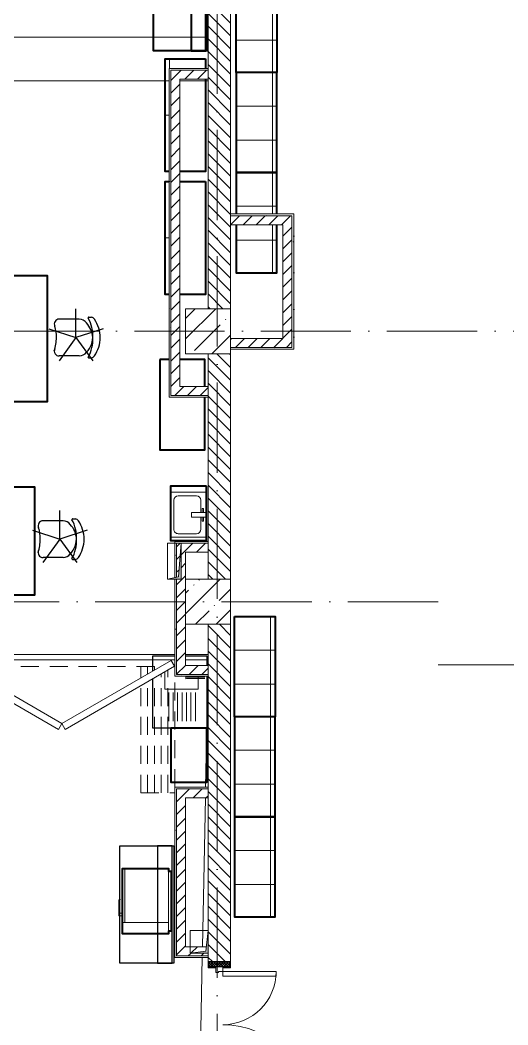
# Model space of a CAD drawing. Header units: millimetres. Extents: x -6467 to 105918, y -7090 to 92481.
# Drawn here: x 3266 to 8675, y 18789 to 29931 of the extents above; entities that cross this region are included whole.
import ezdxf

# ---------------------------------------------------------------- set-up
doc = ezdxf.new("R2010")
doc.units = ezdxf.units.MM
for name, pattern in [('200_ШТРИХ__ш1_п0_6_', [320, 200, -120]), ('50_200_ШТРИХ_1Т_ш5_п1_п1_', [1400, 1000, -200, 0, -200]), ('IMPORT-200_ШТРИХ__ш1_п0_6_ _4_', [128000, 80000, -48000]), ('IMPORT-200_ШТРИХ_ш1п0_6_ _3_', [128000, 80000, -48000])]:
    doc.linetypes.add(name, pattern=pattern)
for name, color, linetype, lineweight in [('A-DOOR', 7, 'Continuous', 9), ('A-DOOR-2', 7, 'Continuous', 5), ('A-DOOR-3', 7, '200_ШТРИХ__ш1_п0_6_', 5), ('A-DOOR-FRAM', 7, 'Continuous', 9), ('A-DOOR-FRAM-2', 7, 'Continuous', 5), ('A-WALL', 7, 'Continuous', 5), ('A-WALL-FNSH-1', 7, 'Continuous', 5), ('I-WALL', 7, 'Continuous', 5), ('S-COLS', 7, 'Continuous', 9), ('S-COLS-1', 7, 'Continuous', 5)]:
    doc.layers.add(name, color=color, linetype=linetype, lineweight=lineweight)
for name, color, linetype, lineweight, true_color in [('A-GENM-1', 7, 'Continuous', 9, 0xaaaaaa), ('I-WALL-1', 7, 'Continuous', 5, 0x787878), ('M-EQPM-1', 7, 'Continuous', 9, 0xaaaaaa), ('M-EQPM-2', 7, 'Continuous', 9, 0xe2e2e2), ('P-SANR-FIXT-1', 7, 'Continuous', 9, 0xaaaaaa), ('мебель 2 этаж-1', 7, 'Continuous', 40, 0xaaaaaa), ('Оси-3', 7, '50_200_ШТРИХ_1Т_ш5_п1_п1_', 9, 0xaaaaaa), ('ТХ_функционал-15', 7, 'IMPORT-200_ШТРИХ__ш1_п0_6_ _4_', 30, 0xaaaaaa), ('ТХ_функционал-2', 7, 'Continuous', 40, 0xaaaaaa), ('ТХ_функционал-4', 7, 'Continuous', 20, 0xaaaaaa), ('ТХ_функционал-7', 7, 'IMPORT-200_ШТРИХ_ш1п0_6_ _3_', 20, 0xaaaaaa), ('ТХ_функционал-9', 7, 'Continuous', 30, 0xaaaaaa)]:
    doc.layers.add(name, color=color, linetype=linetype, lineweight=lineweight, true_color=true_color)
pattern_1 = [(45, (0, 0), (-70.71068, 70.71068), [])]
pattern_2 = [(0, (0, 0), (406.4, 101.6), [6.706, -298.094, 6.706, -298.094, -1625.6]), (0, (0, 0), (406.4, 101.6), [-609.6, 6.706, -602.894, 6.706, -298.094, -711.2]), (0, (0, 0), (406.4, 101.6), [-1524, 6.706, -196.494, 6.706, -501.294]), (120, (152.4, 50.8), (-291.18818, 301.15272), [6.706, -298.094, 6.706, -298.094, -1625.6]), (120, (152.4, 50.8), (-291.18818, 301.15272), [-609.6, 6.706, -602.894, 6.706, -298.094, -711.2]), (120, (152.4, 50.8), (-291.18818, 301.15272), [-1524, 6.706, -196.494, 6.706, -501.294]), (240, (203.2, 254), (-115.21182, -402.75272), [6.706, -298.094, 6.706, -298.094, -1625.6]), (240, (203.2, 254), (-115.21182, -402.75272), [-609.6, 6.706, -602.894, 6.706, -298.094, -711.2]), (240, (203.2, 254), (-115.21182, -402.75272), [-1524, 6.706, -196.494, 6.706, -501.294])]

# ---------------------------------------------------------------- blocks, each defined once
blk = doc.blocks.new('BSC_Колонна _Прямоугольная - 500х500-V61-АИ_План этажа Радиаторы_2')
at = {"layer": 'S-COLS-1'}
h = blk.add_hatch(dxfattribs=at)
h.set_pattern_fill('FP_89', color=256, style=0, pattern_type=2)
h.set_pattern_definition([(45, (-5350, -26481.04), (-228.0985, 228.0985), []), (45, (-5121.9, -26481.04), (-228.0985, 228.0985), [403.225, -80.645, 6.706, -73.939])])
h.paths.add_polyline_path([(-250, -250), (250, -250), (250, 250), (-250, 250)])
for p, q in [((250, 250), (-250, 250)), ((-250, 250), (-250, -250)), ((250, -250), (250, 250)), ((-250, -250), (250, -250))]:
    blk.add_line(p, q, dxfattribs=at)
blk = doc.blocks.new('SND_2D_Раковина1 - 400х300-17910372-АИ_План этажа Радиаторы_2')
at = {"layer": 'P-SANR-FIXT-1'}
for p, q in [((-250, -220), (-250, 180)), ((-250, 180), (250, 180)), ((-160, 120), (-25, 120)), ((-70, 150), (-25, 150)), ((-70, 135), (-70, 150)), ((-25, 135), (-70, 135)), ((-25, 180), (-25, 15)), ((25, 15), (25, 180)), ((70, 150), (25, 150)), ((25, 135), (70, 135)), ((25, 120), (160, 120)), ((70, 135), (70, 150)), ((250, 180), (250, -220)), ((-210, -130), (-210, 70)), ((-25, 15), (25, 15)), ((210, 70), (210, -130)), ((250, -220), (-250, -220)), ((160, -180), (-160, -180))]:
    blk.add_line(p, q, dxfattribs=at)
for centre, start, end in [((-160, 70), 90, 180), ((160, 70), 0, 90), ((-160, -130), 180, 270), ((160, -130), 270, 0)]:
    blk.add_arc(centre, 50, start, end, dxfattribs=at)
blk = doc.blocks.new('Канал вертикальный прямоугольный - Шахта - значок проема-24087366-АИ_План этажа Радиаторы_2')
at = {"layer": 'M-EQPM-2'}
blk.add_hatch(color=256, dxfattribs=at).paths.add_polyline_path([(-100, 125), (-100, -125), (-77, 103), (100, 125)])
at = {"layer": 'M-EQPM-1'}
for p, q in [((-100, -125), (-100, 125)), ((-100, 125), (100, 125)), ((-77, 103), (100, 125)), ((100, 125), (100, -125)), ((-77, 103), (-100, -125)), ((100, -125), (-100, -125))]:
    blk.add_line(p, q, dxfattribs=at)
blk = doc.blocks.new('Канал вертикальный прямоугольный - Шахта - значок проема-24087328-АИ_План этажа Радиаторы_2')
at = {"layer": 'M-EQPM-2'}
blk.add_hatch(color=256, dxfattribs=at).paths.add_polyline_path([(75, 200), (-75, 200), (-75, -200), (-47.5, 172.5)])
at = {"layer": 'M-EQPM-1'}
for p, q in [((-75, -200), (-75, 200)), ((-75, 200), (75, 200)), ((-47.5, 172.5), (-75, -200)), ((-47.5, 172.5), (75, 200)), ((75, 200), (75, -200)), ((75, -200), (-75, -200))]:
    blk.add_line(p, q, dxfattribs=at)
blk = doc.blocks.new('110_Дверь_СКБ_2Ст_Наружная1 - СОШ_Д-07_1760_1440_х2400мм_Все учебные помещения_ читальные залы_EIW30-25548233-АИ_План этажа Радиаторы_2')
at = {"layer": 'A-DOOR-2'}
h = blk.add_hatch(dxfattribs=at)
h.set_pattern_fill('FP_120', color=256, style=0, pattern_type=2)
h.set_pattern_definition([(135, (1456.41, 189.685), (-14.14214, -14.14214), []), (225, (1456.41, 189.685), (14.14214, -14.14214), [])])
h.paths.add_polyline_path([(899.5, -115), (899.5, 115), (839.5, 115), (839.5, -115)])
at = {"layer": 'A-DOOR-FRAM-2'}
h = blk.add_hatch(dxfattribs=at)
h.set_pattern_fill('FP_121', color=256, style=0, pattern_type=2)
h.set_pattern_definition([(45, (-666.384, 189.685), (-14.1421, 14.1421), []), (135, (-666.384, 189.685), (-14.1421, -14.1421), [])])
h.paths.add_polyline_path([(-800.5, -115), (-800.5, 115), (-860.5, 115), (-860.5, -115)])
at = {"layer": 'A-DOOR'}
for p, q in [((789.5, 990), (739.5, 990)), ((739.5, 990), (739.5, 40)), ((789.5, 40), (789.5, 990)), ((-750.5, 630), (-750.5, 40)), ((-700.5, 630), (-750.5, 630)), ((-700.5, 40), (-700.5, 630)), ((-750.5, 40), (-700.5, 40)), ((739.5, 40), (789.5, 40))]:
    blk.add_line(p, q, dxfattribs=at)
at = {"layer": 'A-DOOR-2'}
for p, q in [((-792.5, 123), (-862.5, 123)), ((-862.5, 123), (-862.5, 115)), ((-862.5, 115), (-800.5, 115)), ((-800.5, 115), (-800.5, 40)), ((-792.5, 40), (-792.5, 123)), ((901.5, 123), (831.5, 123)), ((831.5, 123), (831.5, 40)), ((839.5, 40), (839.5, 115)), ((839.5, 115), (901.5, 115)), ((901.5, 115), (901.5, 123)), ((-800.5, 40), (-792.5, 40)), ((831.5, 40), (839.5, 40)), ((-792.5, -40), (-800.5, -40)), ((-800.5, -40), (-800.5, -115)), ((-792.5, -123), (-792.5, -40)), ((839.5, -40), (831.5, -40)), ((831.5, -40), (831.5, -123)), ((839.5, -115), (839.5, -40)), ((-862.5, -115), (-862.5, -123)), ((-800.5, -115), (-862.5, -115)), ((-862.5, -123), (-792.5, -123)), ((831.5, -123), (901.5, -123)), ((901.5, -115), (839.5, -115)), ((901.5, -123), (901.5, -115))]:
    blk.add_line(p, q, dxfattribs=at)
for centre, radius, start, end in [((789.5, 40), 950, 90, 180), ((-750.5, 40), 590, 0, 90)]:
    blk.add_arc(centre, radius, start, end, dxfattribs=at)
at = {"layer": 'A-DOOR-FRAM'}
for p, q in [((-800.5, 115), (-860.5, 115)), ((-860.5, 115), (-860.5, -115)), ((-800.5, -115), (-800.5, 115)), ((899.5, 115), (839.5, 115)), ((839.5, 115), (839.5, -115)), ((899.5, -115), (899.5, 115)), ((-750.5, 40), (-800.5, 40)), ((-800.5, 40), (-800.5, -40)), ((-750.5, -10), (-750.5, 40)), ((789.5, 40), (789.5, -10)), ((839.5, 40), (789.5, 40)), ((839.5, -40), (839.5, 40)), ((-800.5, -40), (-740.5, -40)), ((-740.5, -10), (-750.5, -10)), ((-740.5, -40), (-740.5, -10)), ((789.5, -10), (779.5, -10)), ((779.5, -10), (779.5, -40)), ((779.5, -40), (839.5, -40)), ((-860.5, -115), (-800.5, -115)), ((839.5, -115), (899.5, -115))]:
    blk.add_line(p, q, dxfattribs=at)
blk = doc.blocks.new('АР_Перемычка1 - АР_Перемычка-25548270-АИ_План этажа Радиаторы_2')
at = {"layer": 'A-GENM-1'}
blk.add_line((-350, -125), (-345, -125), dxfattribs=at)
blk = doc.blocks.new('мебель 2 этаж-28800768-АИ_План этажа Радиаторы_2')
at = {"layer": 'ТХ_функционал-15'}
for p, q in [((6148, 28126), (5961, 27868)), ((5969, 25890), (5782, 25633))]:
    blk.add_line(p, q, dxfattribs=at)
at = {"layer": 'ТХ_функционал-15', "flags": 128}
for points in [[(6451, 28224), (6148, 28126), (6148, 28444)], [(5846, 28224), (6148, 28126), (6335, 27868)], [(6271, 25989), (5969, 25890), (5969, 26208)], [(5666, 25989), (5969, 25890), (6156, 25633)]]:
    blk.add_lwpolyline(points, dxfattribs=at)
at = {"layer": 'ТХ_функционал-2'}
for p, q in [((7586, 31218), (7586, 31111)), ((7926, 29955), (7926, 29496)), ((7301, 29855), (7586, 29855)), ((7181, 27882), (7079, 27882))]:
    blk.add_line(p, q, dxfattribs=at)
at = {"layer": 'ТХ_функционал-2', "flags": 128}
for points in [[(7926, 34395), (8376, 34395), (8376, 33285), (7926, 33285), (7926, 32175), (8376, 32175), (8376, 31065), (7926, 31065), (7926, 29955), (8376, 29955), (8376, 31065), (7926, 31065), (7926, 32175), (8376, 32175), (8376, 33285), (7926, 33285)], [(5077, 27414), (5077, 28814), (5827, 28814), (5827, 27414)], [(5090, 25271), (5090, 26471), (5690, 26471), (5690, 25271)], [(7595, 26477), (7195, 26477), (7195, 25877), (7595, 25877)], [(7907, 25032), (8357, 25032), (8357, 23922), (7907, 23922), (7907, 22812), (8357, 22812), (8357, 23922), (7907, 23922)], [(7600, 23796), (7200, 23796), (7200, 23196), (7600, 23196)], [(7907, 22812), (7907, 21702), (8357, 21702), (8357, 22812)], [(7204, 21545), (7176, 21545), (7176, 21515), (6663, 21515), (6663, 22240), (7176, 22240), (7176, 22210), (7204, 22210)]]:
    blk.add_lwpolyline(points, close=True, dxfattribs=at)
for points in [[(7608, 31305), (7008, 31305), (7008, 32605), (7608, 32605), (7608, 31305)], [(7427, 31305), (7590, 31305), (7590, 32605), (7427, 32605), (7427, 31305)], [(7181, 29968), (7136, 29968), (7136, 31218), (7586, 31218)], [(7586, 30991), (7586, 29968), (7301, 29968)], [(8376, 29496), (8376, 29955), (7926, 29955)], [(7181, 28605), (7136, 28605), (7136, 29855), (7181, 29855)], [(7586, 29855), (7586, 28605), (7301, 28605)], [(7926, 29376), (7926, 28845), (8376, 28845), (8376, 29376)], [(7079, 27882), (7079, 26882), (7579, 26882), (7579, 27464)], [(7579, 27584), (7579, 27882), (7301, 27882)]]:
    blk.add_lwpolyline(points, dxfattribs=at)
at = {"layer": 'ТХ_функционал-4'}
for p, q in [((7926, 31425), (8376, 31425)), ((7186, 31111), (7186, 31218)), ((7926, 30692), (8376, 30692)), ((7181, 30593), (7136, 30593)), ((7926, 30315), (8376, 30315)), ((7926, 29582), (8376, 29582)), ((8326, 28845), (8326, 29376)), ((7181, 29230), (7136, 29230)), ((7926, 29205), (8376, 29205)), ((7907, 24659), (8357, 24659)), ((7241, 24481), (7243, 24481)), ((7177, 23871), (7177, 24191)), ((7226, 23871), (7226, 24191)), ((7275, 23871), (7275, 24191)), ((7325, 23871), (7325, 24191)), ((7374, 23871), (7374, 24191)), ((7423, 23871), (7423, 24191)), ((7473, 23871), (7473, 24191)), ((7907, 24282), (8357, 24282)), ((7907, 23549), (8357, 23549)), ((7907, 23172), (8357, 23172)), ((7907, 22439), (8357, 22439)), ((6691, 21638), (6691, 22240)), ((7176, 21525), (7176, 22240)), ((7907, 22062), (8357, 22062)), ((6663, 21638), (7176, 21638))]:
    blk.add_line(p, q, dxfattribs=at)
at = {"layer": 'ТХ_функционал-4', "flags": 128}
for points in [[(8326, 29496), (8326, 29955), (8326, 31065), (8326, 32175), (8326, 33285), (8326, 34395)], [(8307, 21702), (8307, 22812), (8307, 23922), (8307, 25032)], [(7505, 24371), (7505, 24228), (7133, 24228), (7133, 24419)], [(7576, 24359), (7378, 24359), (7365, 24362), (7365, 24343), (7378, 24346), (7576, 24346)], [(6625, 21744), (6625, 21889), (6638, 21899), (6638, 21890), (6633, 21885), (6633, 21744)], [(6663, 21714), (6625, 21714), (6625, 21744), (6663, 21744)]]:
    blk.add_lwpolyline(points, dxfattribs=at)
at = {"layer": 'ТХ_функционал-7'}
for p, q in [((7613, 31455), (348, 31455)), ((348, 30974), (7181, 30974)), ((7301, 30974), (7613, 30974)), ((7243, 24611), (348, 24611)), ((348, 24553), (7243, 24553)), ((7613, 24611), (7363, 24611)), ((7610, 24371), (7586, 23141)), ((7584, 23021), (7551, 21371)), ((7549, 21251), (7514, 19446))]:
    blk.add_line(p, q, dxfattribs=at)
at = {"layer": 'ТХ_функционал-7', "flags": 128}
blk.add_lwpolyline([(7363, 24553), (7613, 24553), (7612, 24491)], dxfattribs=at)
at = {"layer": 'ТХ_функционал-9'}
for p, q in [((6184, 28330), (5962, 28330)), ((6293, 28351), (6321, 28351)), ((6184, 27922), (5962, 27922)), ((6293, 27901), (6321, 27901)), ((6005, 26094), (5783, 26094)), ((6113, 26115), (6142, 26115)), ((6005, 25686), (5783, 25686)), ((6113, 25665), (6142, 25665)), ((7000, 23796), (7000, 24342))]:
    blk.add_line(p, q, dxfattribs=at)
at = {"layer": 'ТХ_функционал-9', "flags": 128}
for points in [[(7000, 24428), (7000, 24596), (7243, 24596)], [(7363, 24596), (7600, 24596), (7600, 24491)], [(7600, 24371), (7600, 23796), (7000, 23796)]]:
    blk.add_lwpolyline(points, dxfattribs=at)
for points in [[(7234, 21189), (6634, 21189), (6634, 22489), (7234, 22489)], [(7053, 21189), (7216, 21189), (7216, 22489), (7053, 22489)]]:
    blk.add_lwpolyline(points, close=True, dxfattribs=at)
at = {"layer": 'ТХ_функционал-9'}
for centre, radius, start, end in [((5962, 28276), 54.5, 89.9013, 206.365), ((6180, 28222), 108, 38.2526, 87.5199), ((6291, 28343), 8.29, 79.2228, 190.6014), ((5945, 28147), 390, 356.8495, 29.829), ((6315, 28306), 45.6, 30.5654, 82.6683), ((6043, 28119), 375, 1.0242, 33.9491), ((5472, 28121), 460, 0.5674, 16.4184), ((6073, 28112), 261, 3.1655, 42.8989), ((5472, 28130), 460, 340.8588, 359.4326), ((6072, 28141), 263, 311.8021, 356.7496), ((5945, 28104), 390, 330.171, 3.1505), ((6043, 28133), 375, 326.0509, 358.9758), ((5962, 27976), 54.5, 153.635, 270.0987), ((6180, 28030), 108, 272.4801, 321.7474), ((6291, 27909), 8.29, 169.3986, 280.7772), ((6315, 27946), 45.6, 277.3317, 329.4346), ((5783, 26040), 54.5, 89.9013, 206.365), ((6000, 25987), 108, 38.2526, 87.5199), ((6112, 26107), 8.29, 79.2228, 190.6014), ((5765, 25912), 390, 356.8495, 29.829), ((6136, 26070), 45.6, 30.5654, 82.6683), ((5864, 25884), 375, 1.0242, 33.9491), ((5293, 25886), 460, 0.5674, 16.4184), ((5894, 25876), 261, 3.1655, 42.8989), ((5293, 25895), 460, 340.8588, 359.4326), ((5892, 25905), 263, 311.8021, 356.7496), ((5765, 25869), 390, 330.171, 3.1505), ((5864, 25897), 375, 326.0509, 358.9758), ((5783, 25741), 54.5, 153.635, 270.0987), ((6000, 25794), 108, 272.4801, 321.7474), ((6112, 25673), 8.29, 169.3986, 280.7772), ((6136, 25711), 45.6, 277.3317, 329.4346)]:
    blk.add_arc(centre, radius, start, end, dxfattribs=at)
blk = doc.blocks.new('DOR__перегородка__Прямоугольная - Вн_ДПГ_6900х3600h-V429-АИ_План этажа Радиаторы_2')
at = {"layer": 'A-DOOR-3'}
for p, q in [((5, 0), (6900, 0)), ((5, -75), (1744, -75)), ((1894, -75), (1907, -75)), ((2057, -75), (4244, -75)), ((4394, -75), (4405, -75)), ((4555, -75), (6743, -75)), ((6525, -201), (6525, -75)), ((6600, -158), (6600, -75)), ((6675, -114), (6675, -75)), ((6893, -75), (6900, -75)), ((6675, -1474), (6675, -201)), ((6750, -1474), (6750, -158)), ((6825, -1474), (6825, -114)), ((6900, -1412), (6900, -182)), ((6525, -1474), (6525, -288)), ((6600, -1474), (6600, -244)), ((6525, -1474), (6900, -1474))]:
    blk.add_line(p, q, dxfattribs=at)
at = {"layer": 'A-DOOR-FRAM'}
for p, q in [((1863, -7), (650, -707)), ((688, -772), (1900, -72)), ((1900, -72), (1863, -7)), ((1938, -7), (1901, -72)), ((1901, -72), (3113, -772)), ((3151, -707), (1938, -7)), ((4362, -7), (3150, -707)), ((3187, -772), (4400, -72)), ((4400, -72), (4362, -7)), ((4437, -7), (4399, -72)), ((4399, -72), (5612, -772)), ((5649, -707), (4437, -7)), ((6861, -7), (5649, -707)), ((5687, -772), (6899, -72)), ((6899, -72), (6861, -7)), ((650, -707), (688, -772)), ((3113, -772), (3151, -707)), ((3150, -707), (3187, -772)), ((5612, -772), (5649, -707)), ((5649, -707), (5687, -772))]:
    blk.add_line(p, q, dxfattribs=at)

msp = doc.modelspace()

# ---------------------------------------------------------------- hatches: boundary and pattern name
at = {"layer": 'I-WALL'}
h = msp.add_hatch(dxfattribs=at)
h.set_pattern_fill('FP_2', color=256, style=0, pattern_type=2)
h.set_pattern_definition([(135, (0, 0), (-70.71068, -70.71068), [])])
h.paths.add_polyline_path([(5435, 10031), (5600, 10031), (5600, 10181), (5350, 10181), (5350, 10031)])
h.paths.add_polyline_path([(5350, 10881), (5600, 10881), (5600, 11076), (5350, 11076), (5350, 10906)])
h.paths.add_polyline_path([(5600, 11776), (5600, 12567), (5350, 12567), (5350, 11776), (5515, 11776)])
h.paths.add_polyline_path([(5600, 13767), (5600, 13931), (5350, 13931), (5350, 13767)])
h.paths.add_polyline_path([(5350, 14431), (5600, 14431), (5600, 15567), (5350, 15567), (5350, 14986)])
h.paths.add_polyline_path([(5435, 16267), (5600, 16267), (5600, 16446), (5350, 16446), (5350, 16267)])
h.paths.add_polyline_path([(5350, 17146), (5600, 17146), (5600, 17231), (5350, 17231), (5350, 17226)])
h.paths.add_polyline_path([(5420, 19491), (5600, 19493), (5600, 23231), (5350, 23231), (5352, 19493), (5360, 19491)])
h.paths.add_polyline_path([(5600, 23731), (5600, 26231), (5350, 26231), (5350, 23731)])
h.paths.add_polyline_path([(5464, 26731), (5600, 26731), (5600, 32231), (5350, 32231), (5350, 26731), (5463, 26731)])
h.paths.add_polyline_path([(5383, 32731), (5600, 32731), (5600, 35231), (5350, 35231), (5350, 32731)])
h.paths.add_polyline_path([(5598, 37491), (5600, 37493), (5600, 38231), (5350, 38231), (5352, 37493), (5598, 37492)])
h.paths.add_polyline_path([(5350, 38731), (5600, 38731), (5600, 43731), (5350, 43731), (5350, 38888)])
h.paths.add_polyline_path([(5600, 44231), (5598, 45014), (5350, 45014), (5350, 44231)])
h.paths.add_polyline_path([(5420, 46776), (5600, 46778), (5598, 47231), (5350, 47231), (5352, 46778), (5360, 46776)])
h = msp.add_hatch(dxfattribs=at)
h.set_pattern_fill('FP_4', color=256, style=0, pattern_type=2)
h.set_pattern_definition(pattern_1)
h.paths.add_polyline_path([(5037, 25869), (5037, 29376), (4937, 29376), (4937, 25869)])
h = msp.add_hatch(dxfattribs=at)
h.set_pattern_fill('FP_4', color=256, style=0, pattern_type=2)
h.set_pattern_definition(pattern_1)
h.paths.add_polyline_path([(5350, 29276), (5350, 29376), (5037, 29376), (5037, 29276)])
h = msp.add_hatch(dxfattribs=at)
h.set_pattern_fill('FP_4', color=256, style=0, pattern_type=2)
h.set_pattern_definition(pattern_1)
h.paths.add_polyline_path([(6180, 27661), (6280, 27661), (6280, 27761), (5600, 27761), (5600, 27661), (6150, 27661)])
h = msp.add_hatch(dxfattribs=at)
h.set_pattern_fill('FP_4', color=256, style=0, pattern_type=2)
h.set_pattern_definition(pattern_1)
h.paths.add_polyline_path([(6280, 26301), (6280, 27661), (6180, 27661), (6180, 26301)])
h = msp.add_hatch(dxfattribs=at)
h.set_pattern_fill('FP_4', color=256, style=0, pattern_type=2)
h.set_pattern_definition(pattern_1)
h.paths.add_polyline_path([(6180, 26301), (6180, 26401), (5600, 26401), (5600, 26301), (6150, 26301)])
h = msp.add_hatch(dxfattribs=at)
h.set_pattern_fill('FP_4', color=256, style=0, pattern_type=2)
h.set_pattern_definition(pattern_1)
h.paths.add_polyline_path([(5350, 25769), (5350, 25869), (4937, 25869), (4937, 25769)])
h = msp.add_hatch(dxfattribs=at)
h.set_pattern_fill('FP_4', color=256, style=0, pattern_type=2)
h.set_pattern_definition(pattern_1)
h.paths.add_polyline_path([(5043, 24031), (5050, 24131), (5000, 24131), (5000, 24031), (5022, 24031)])
h.paths.add_polyline_path([(5350, 24031), (5350, 24131), (5050, 24131), (5050, 24031), (5100, 24031)])
h = msp.add_hatch(dxfattribs=at)
h.set_pattern_fill('FP_4', color=256, style=0, pattern_type=2)
h.set_pattern_definition(pattern_1)
h.paths.add_polyline_path([(5000, 22776), (5100, 22776), (5100, 24031), (5050, 24031), (5050, 23731), (5000, 23731)])
h.paths.add_polyline_path([(5000, 23754), (5022, 23759), (5043, 24031), (5000, 24031), (5000, 23759)])
h = msp.add_hatch(dxfattribs=at)
h.set_pattern_fill('FP_4', color=256, style=0, pattern_type=2)
h.set_pattern_definition(pattern_1)
h.paths.add_polyline_path([(5350, 22676), (5350, 22776), (5000, 22776), (5000, 22676)])
h = msp.add_hatch(dxfattribs=at)
h.set_pattern_fill('FP_4', color=256, style=0, pattern_type=2)
h.set_pattern_definition(pattern_1)
h.paths.add_polyline_path([(5350, 21306), (5350, 21406), (5000, 21406), (5000, 21306), (5100, 21306)])
h = msp.add_hatch(dxfattribs=at)
h.set_pattern_fill('FP_4', color=256, style=0, pattern_type=2)
h.set_pattern_definition(pattern_1)
h.paths.add_polyline_path([(5100, 19656), (5100, 21306), (5000, 21306), (5000, 19656)])
h = msp.add_hatch(dxfattribs=at)
h.set_pattern_fill('FP_4', color=256, style=0, pattern_type=2)
h.set_pattern_definition(pattern_1)
h.paths.add_polyline_path([(5000, 19556), (5350, 19556), (5350, 19586), (5150, 19586), (5327, 19609), (5332, 19656), (5000, 19656)])
at = {"layer": 'I-WALL-1'}
h = msp.add_hatch(dxfattribs=at)
h.set_pattern_fill('FP_3', color=256, style=0, pattern_type=2)
h.set_pattern_definition(pattern_2)
h.paths.add_polyline_path([(4917, 25769), (4937, 25769), (4937, 29396), (4917, 29396), (4917, 25869)])
h = msp.add_hatch(dxfattribs=at)
h.set_pattern_fill('FP_3', color=256, style=0, pattern_type=2)
h.set_pattern_definition(pattern_2)
h.paths.add_polyline_path([(5350, 29376), (5350, 29396), (4937, 29396), (4937, 29376), (5037, 29376)])
h = msp.add_hatch(dxfattribs=at)
h.set_pattern_fill('FP_3', color=256, style=0, pattern_type=2)
h.set_pattern_definition(pattern_2)
h.paths.add_polyline_path([(6280, 27761), (6300, 27761), (6300, 27781), (5600, 27781), (5600, 27761), (6150, 27761)])
h = msp.add_hatch(dxfattribs=at)
h.set_pattern_fill('FP_3', color=256, style=0, pattern_type=2)
h.set_pattern_definition(pattern_2)
h.paths.add_polyline_path([(6300, 26281), (6300, 27761), (6280, 27761), (6280, 26281)])
h = msp.add_hatch(dxfattribs=at)
h.set_pattern_fill('FP_3', color=256, style=0, pattern_type=2)
h.set_pattern_definition(pattern_2)
h.paths.add_polyline_path([(5600, 26281), (6280, 26281), (6280, 26301), (5600, 26301)])
h = msp.add_hatch(dxfattribs=at)
h.set_pattern_fill('FP_3', color=256, style=0, pattern_type=2)
h.set_pattern_definition(pattern_2)
h.paths.add_polyline_path([(5350, 25749), (5350, 25769), (4917, 25769), (4917, 25749)])
h = msp.add_hatch(dxfattribs=at)
h.set_pattern_fill('FP_3', color=256, style=0, pattern_type=2)
h.set_pattern_definition(pattern_2)
h.paths.add_polyline_path([(4980, 24131), (5350, 24131), (5350, 24151), (4980, 24151)])
h = msp.add_hatch(dxfattribs=at)
h.set_pattern_fill('FP_3', color=256, style=0, pattern_type=2)
h.set_pattern_definition(pattern_2)
h.paths.add_polyline_path([(5000, 22676), (5000, 23731), (4980, 23731), (4980, 22676)])
h.paths.add_polyline_path([(4980, 23749), (5000, 23754), (5000, 24131), (4980, 24131), (4980, 23759)])
h = msp.add_hatch(dxfattribs=at)
h.set_pattern_fill('FP_3', color=256, style=0, pattern_type=2)
h.set_pattern_definition(pattern_2)
h.paths.add_polyline_path([(5350, 22656), (5350, 22676), (4980, 22676), (4980, 22656)])
h = msp.add_hatch(dxfattribs=at)
h.set_pattern_fill('FP_3', color=256, style=0, pattern_type=2)
h.set_pattern_definition(pattern_2)
h.paths.add_polyline_path([(5350, 21406), (5350, 21426), (4980, 21426), (4980, 21406), (5000, 21406)])
h = msp.add_hatch(dxfattribs=at)
h.set_pattern_fill('FP_3', color=256, style=0, pattern_type=2)
h.set_pattern_definition(pattern_2)
h.paths.add_polyline_path([(4980, 19556), (5000, 19556), (5000, 21406), (4980, 21406), (4980, 19656)])
h = msp.add_hatch(dxfattribs=at)
h.set_pattern_fill('FP_3', color=256, style=0, pattern_type=2)
h.set_pattern_definition(pattern_2)
h.paths.add_polyline_path([(5350, 19536), (5350, 19556), (4980, 19556), (4980, 19536)])
at = {"layer": 'S-COLS-1'}
h = msp.add_hatch(dxfattribs=at)
h.set_pattern_fill('FP_1', color=256, style=0, pattern_type=2)
h.set_pattern_definition([(45, (0, 0), (-228.0985, 228.0985), []), (45, (228.1, 0), (-228.0985, 228.0985), [403.225, -80.645, 6.706, -73.939])])
h.paths.add_polyline_path([(5350, 23231), (5600, 23231), (5600, 23731), (5100, 23731), (5100, 23231)])

# ---------------------------------------------------------------- linework, layer by layer
at = {"layer": 'A-WALL'}
for p, q in [((5350, 32231), (5350, 26731)), ((5600, 26731), (5600, 32231)), ((4937, 25769), (4937, 29376)), ((5350, 29376), (4937, 29376)), ((6280, 27761), (5600, 27761)), ((6280, 26301), (6280, 27761)), ((5600, 26301), (6280, 26301)), ((5350, 26231), (5350, 23731)), ((5600, 23731), (5600, 26231)), ((5350, 25769), (4937, 25769)), ((5000, 24131), (5000, 23754)), ((5350, 24131), (5000, 24131)), ((5000, 23731), (5000, 22676)), ((5350, 23731), (5600, 23731)), ((5350, 23231), (5350, 19836)), ((5600, 23231), (5350, 23231)), ((5600, 19491), (5600, 23231)), ((5350, 22676), (5000, 22676)), ((5000, 21406), (5000, 19556)), ((5350, 21406), (5000, 21406)), ((5000, 19556), (5350, 19556)), ((5350, 19586), (5350, 19491))]:
    msp.add_line(p, q, dxfattribs=at)
at = {"layer": 'A-WALL-FNSH-1'}
for p, q in [((4917, 29396), (4917, 25749)), ((5350, 29396), (4917, 29396)), ((5037, 25869), (5037, 29276)), ((5037, 29276), (5350, 29276)), ((6300, 27781), (5600, 27781)), ((6300, 26281), (6300, 27781)), ((5600, 27661), (6180, 27661)), ((6180, 27661), (6180, 26401)), ((6180, 26401), (5600, 26401)), ((5600, 26281), (6300, 26281)), ((5350, 25869), (5037, 25869)), ((4917, 25749), (5350, 25749)), ((4980, 24151), (4980, 23749)), ((5350, 24151), (4980, 24151)), ((5100, 22776), (5100, 24031)), ((5100, 24031), (5350, 24031)), ((4980, 23731), (4980, 22656)), ((5350, 22776), (5100, 22776)), ((4980, 22656), (5350, 22656)), ((4980, 21426), (4980, 19536)), ((5350, 21426), (4980, 21426)), ((5100, 19656), (5100, 21306)), ((5100, 21306), (5350, 21306)), ((5332, 19656), (5100, 19656)), ((4980, 19536), (5350, 19536))]:
    msp.add_line(p, q, dxfattribs=at)
at = {"layer": 'S-COLS'}
for p, q in [((5600, 23731), (5350, 23731)), ((5350, 23231), (5600, 23231))]:
    msp.add_line(p, q, dxfattribs=at)
at = {"layer": 'S-COLS-1'}
for p, q in [((5350, 23731), (5100, 23731)), ((5100, 23731), (5100, 23231)), ((5600, 23231), (5600, 23731)), ((5100, 23231), (5350, 23231))]:
    msp.add_line(p, q, dxfattribs=at)
at = {"layer": 'Оси-3'}
for p, q in [((5450, -5890), (5450, 91281)), ((-5267, 26481), (25750, 26481)), ((7900, 23481), (-5267, 23481)), ((7900, 22781), (25750, 22781))]:
    msp.add_line(p, q, dxfattribs=at)

# ---------------------------------------------------------------- block references
at = {"layer": 'A-DOOR-2'}
msp.add_blockref('DOR__перегородка__Прямоугольная - Вн_ДПГ_6900х3600h-V429-АИ_План этажа Радиаторы_2', (-1920, 22838), dxfattribs=at)
at = {"layer": 'A-DOOR-2', "rotation": 269.9999999999999}
msp.add_blockref('110_Дверь_СКБ_2Ст_Наружная1 - СОШ_Д-07_1760_1440_х2400мм_Все учебные помещения_ читальные залы_EIW30-25548233-АИ_План этажа Радиаторы_2', (5475, 18631), dxfattribs=at)
at = {"layer": 'A-GENM-1', "rotation": 269.9999999999999}
msp.add_blockref('АР_Перемычка1 - АР_Перемычка-25548270-АИ_План этажа Радиаторы_2', (5475, 19491), dxfattribs=at)
at = {"layer": 'M-EQPM-1', "rotation": 180}
for name, p in [('Канал вертикальный прямоугольный - Шахта - значок проема-24087328-АИ_План этажа Радиаторы_2', (4975, 23931)), ('Канал вертикальный прямоугольный - Шахта - значок проема-24087366-АИ_План этажа Радиаторы_2', (5250, 19711))]:
    msp.add_blockref(name, p, dxfattribs=at)
at = {"layer": 'P-SANR-FIXT-1', "rotation": 269.9999999999998}
msp.add_blockref('SND_2D_Раковина1 - 400х300-17910372-АИ_План этажа Радиаторы_2', (5150, 24446), dxfattribs=at)
at = {"layer": 'S-COLS'}
msp.add_blockref('BSC_Колонна _Прямоугольная - 500х500-V61-АИ_План этажа Радиаторы_2', (5350, 26481), dxfattribs=at)
at = {"layer": 'мебель 2 этаж-1'}
msp.add_blockref('мебель 2 этаж-28800768-АИ_План этажа Радиаторы_2', (-2263, -1715), dxfattribs=at)

doc.saveas('drawing.dxf')
